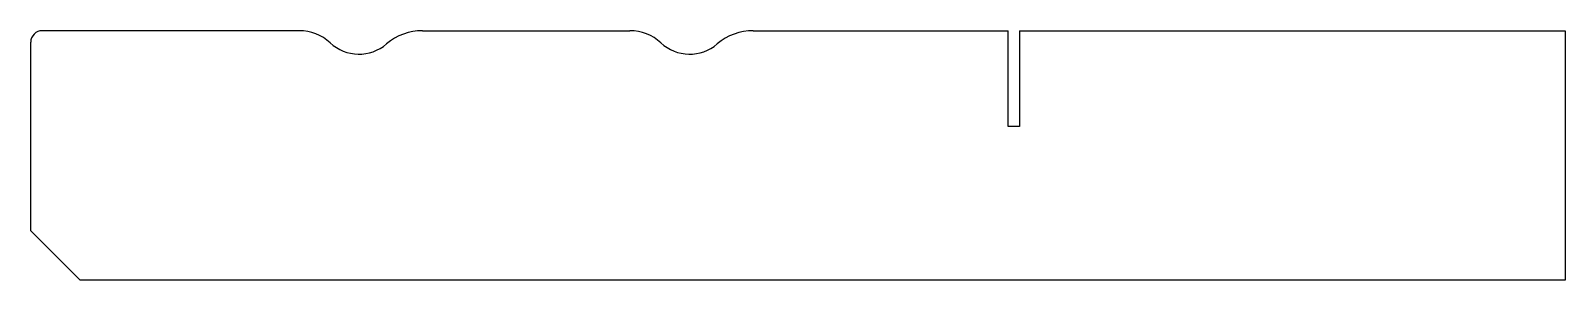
# Model space of a CAD drawing. Header units: millimetres. Extents: x 997 to 1925, y 523 to 674.
import ezdxf

# ---------------------------------------------------------------- set-up
doc = ezdxf.new("R2010")
doc.units = ezdxf.units.MM

msp = doc.modelspace()

# ---------------------------------------------------------------- linework, layer by layer
for p, q in [((1159.8, 674.1), (1004.43, 674.1)), ((1234.38, 674.1), (1359.8, 674.1)), ((1434.38, 674.1), (1588.43, 674.1)), ((1588.43, 616.1), (1588.43, 674.1)), ((1595.43, 674.1), (1595.43, 616.1)), ((1595.43, 674.1), (1925.43, 674.1)), ((1925.43, 674.1), (1925.43, 523.1)), ((997.43, 553.1), (997.43, 667.1)), ((1595.43, 616.1), (1588.43, 616.1)), ((1027.43, 523.1), (997.43, 553.1)), ((1925.43, 523.1), (1027.43, 523.1))]:
    msp.add_line(p, q)
for centre, radius, start, end in [((1004.43, 667.1), 7, 90, 180), ((1159.8, 646.6), 27.5, 47.18585, 90), ((1234.38, 640.6), 33.5, 90, 130.48574), ((1359.8, 646.6), 27.5, 47.18585, 90), ((1434.38, 640.6), 33.5, 90, 130.48574), ((1195.95, 685.63), 25.7, 227.18585, 310.48574), ((1395.95, 685.63), 25.7, 227.18585, 310.48574)]:
    msp.add_arc(centre, radius, start, end)

doc.saveas('drawing.dxf')
